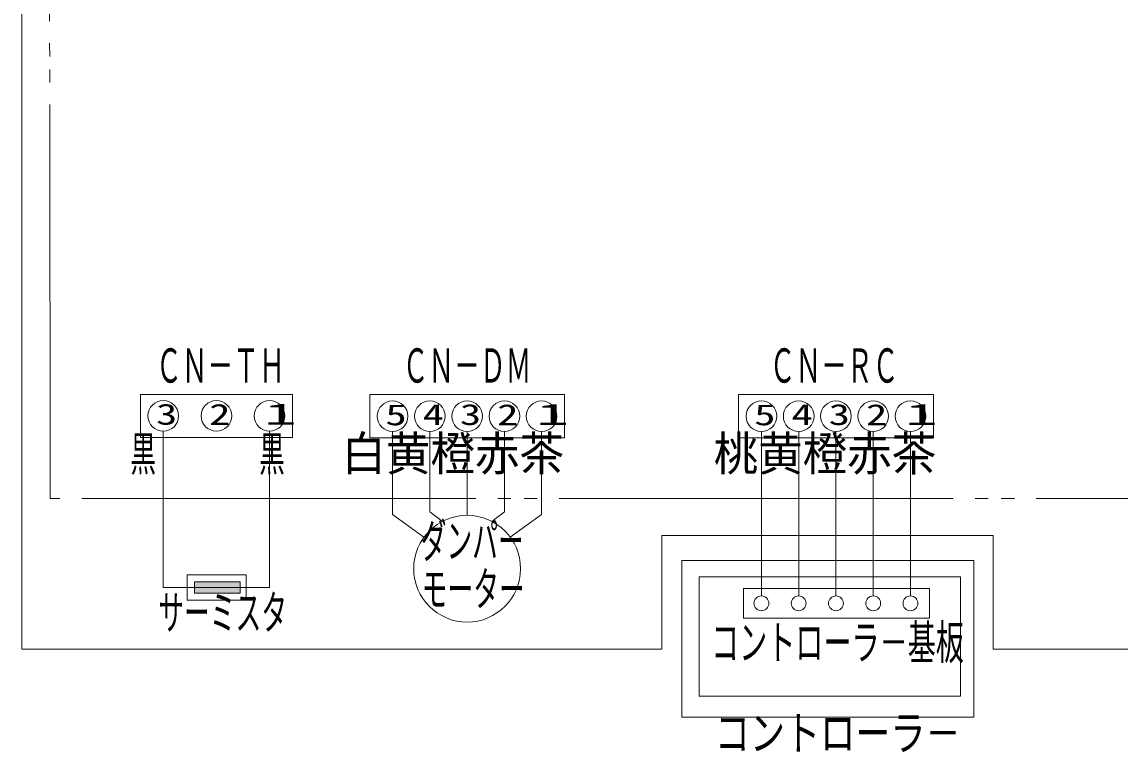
# Model space of a CAD drawing. Units: millimetres on the paper. Extents: x -305 to 305, y -152 to 152.
# Drawn here: x -157.3 to -107.2, y -103.8 to -70.4 of the extents above; entities that cross this region are included whole.
import ezdxf
from ezdxf.enums import TextEntityAlignment as Align

# ---------------------------------------------------------------- set-up
doc = ezdxf.new("R2010")
doc.units = ezdxf.units.MM
doc.linetypes.add('LONG_DOUBLE_CHAIN', pattern=[21.8, 18, -1, 0.6, -0.6, 0.6, -1])
doc.layers.add('0-0_PV', color=7, linetype='Continuous', lineweight=9)
doc.styles.add('ＭＳ ゴシック', font='')
doc.styles.get('ＭＳ ゴシック').set_extended_font_data('MS Gothic')

msp = doc.modelspace()

# ---------------------------------------------------------------- linework, layer by layer
at = {"layer": '0-0_PV'}
for p, q in [((-157.328, -99.063), (-157.328, -43.184)), ((-144.976, -87.425), (-151.917, -87.425)), ((-151.917, -87.425), (-151.917, -89.391)), ((-144.976, -89.391), (-144.976, -87.425)), ((-132.541, -87.439), (-141.445, -87.439)), ((-141.445, -87.439), (-141.445, -89.405)), ((-132.541, -89.405), (-132.541, -87.439)), ((-124.598, -87.439), (-124.598, -89.405)), ((-115.694, -87.439), (-124.598, -87.439)), ((-150.874, -89.089), (-150.874, -96.249)), ((-146.02, -96.249), (-146.02, -89.089)), ((-140.397, -89.104), (-140.397, -92.918)), ((-138.695, -89.104), (-138.695, -92.79)), ((-136.993, -89.104), (-136.993, -92.952)), ((-135.291, -89.104), (-135.291, -92.79)), ((-133.589, -92.918), (-133.589, -89.104)), ((-123.55, -89.103), (-123.55, -96.635)), ((-121.848, -89.103), (-121.848, -96.635)), ((-120.146, -89.103), (-120.146, -96.635)), ((-118.444, -89.103), (-118.444, -96.635)), ((-116.742, -89.103), (-116.742, -96.635)), ((-151.917, -89.391), (-144.976, -89.391)), ((-141.445, -89.405), (-132.541, -89.405)), ((-138.695, -92.79), (-138.125, -93.23)), ((-135.291, -92.79), (-135.861, -93.23)), ((-140.397, -92.918), (-138.964, -93.954)), ((-133.589, -92.918), (-135.021, -93.954)), ((-112.966, -93.875), (-128.097, -93.875)), ((-128.097, -93.875), (-128.097, -99.063)), ((-112.966, -99.063), (-112.966, -93.875)), ((-127.187, -95.015), (-127.187, -102.174)), ((-113.854, -95.015), (-127.187, -95.015)), ((-113.854, -102.174), (-113.854, -95.015)), ((-149.788, -95.668), (-147.079, -95.668)), ((-149.788, -96.829), (-149.788, -95.668)), ((-147.079, -95.668), (-147.079, -96.829)), ((-150.874, -96.249), (-146.02, -96.249)), ((-149.454, -96.507), (-149.454, -95.991)), ((-149.454, -95.991), (-147.357, -95.991)), ((-147.357, -95.991), (-147.357, -96.507)), ((-124.373, -96.297), (-124.373, -97.653)), ((-115.875, -96.297), (-124.373, -96.297)), ((-115.875, -97.653), (-115.875, -96.297)), ((-147.357, -96.507), (-149.454, -96.507)), ((-147.079, -96.829), (-149.788, -96.829)), ((-124.373, -97.653), (-115.875, -97.653)), ((-128.097, -99.063), (-157.328, -99.063)), ((-39.377, -99.063), (-112.966, -99.063)), ((-127.187, -102.174), (-113.854, -102.174))]:
    msp.add_line(p, q, dxfattribs=at)
at = {"layer": '0-0_PV', "linetype": 'LONG_DOUBLE_CHAIN'}
for p, q in [((-156.046, -92.179), (-156.078, -51.999)), ((-49.393, -92.179), (-156.046, -92.179)), ((-126.393, -95.758), (-126.393, -101.212)), ((-114.459, -95.758), (-126.393, -95.758)), ((-114.459, -101.212), (-114.459, -95.758)), ((-126.393, -101.212), (-114.459, -101.212))]:
    msp.add_line(p, q, dxfattribs=at)
at = {"layer": '0-0_PV'}
msp.add_lwpolyline([(-124.598, -89.405), (-115.694, -89.405), (-115.694, -87.439)], dxfattribs=at)
for centre, radius in [((-150.874, -88.408), 0.7), ((-148.446, -88.408), 0.7), ((-146.02, -88.408), 0.7), ((-140.397, -88.422), 0.7), ((-138.695, -88.422), 0.7), ((-136.993, -88.422), 0.7), ((-135.291, -88.422), 0.7), ((-133.589, -88.422), 0.7), ((-123.55, -88.422), 0.7), ((-121.848, -88.422), 0.7), ((-120.146, -88.422), 0.7), ((-118.444, -88.422), 0.7), ((-116.742, -88.422), 0.7), ((-136.993, -95.392), 2.44), ((-123.55, -96.975), 0.34), ((-121.848, -96.975), 0.34), ((-120.146, -96.975), 0.34), ((-118.444, -96.975), 0.34), ((-116.742, -96.975), 0.34)]:
    msp.add_circle(centre, radius, dxfattribs=at)
msp.add_solid([(-149.454, -96.507), (-147.357, -96.507), (-149.454, -95.991), (-147.357, -95.991)], dxfattribs=at)

# ---------------------------------------------------------------- texts
at = {"layer": '0-0_PV', "style": 'ＭＳ ゴシック'}
for s, height, width, p in [('ＣＮ－ＴＨ', 1.568, 0.55, (-151.205, -87.361)), ('ＣＮ－ＤＭ', 1.568, 0.55, (-139.939, -87.361)), ('ＣＮ－ＲＣ', 1.568, 0.55, (-123.172, -87.361)), ('3', 0.96, 1.5, (-151.207, -89.101)), ('2', 0.96, 1.5, (-148.78, -89.108)), ('1', 0.96, 2.3, (-146.27, -89.093)), ('5', 0.96, 1.5, (-140.73, -89.126)), ('4', 0.96, 1.5, (-139.028, -89.121)), ('3', 0.96, 1.5, (-137.326, -89.115)), ('2', 0.96, 1.5, (-135.624, -89.123)), ('1', 0.96, 2.3, (-133.839, -89.107)), ('5', 0.96, 1.5, (-123.883, -89.125)), ('4', 0.96, 1.5, (-122.181, -89.121)), ('3', 0.96, 1.5, (-120.479, -89.115)), ('2', 0.96, 1.5, (-118.777, -89.122)), ('1', 0.96, 2.3, (-116.992, -89.107)), ('黒\u3000\u3000\u3000\u3000黒', 1.568, 0.55, (-152.377, -91.397)), ('白黄橙赤茶', 1.568, 0.95, (-142.731, -91.381)), ('桃黄橙赤茶', 1.568, 0.95, (-125.73, -91.385)), ('ダンパー', 1.569, 0.55, (-139.114, -95.369)), ('モーター', 1.569, 0.55, (-139.069, -97.57)), ('サーミスタ', 1.568, 0.55, (-151.101, -98.646)), ('コントローラ－基板', 1.568, 0.6, (-125.85, -100.009)), ('コントローラ－', 1.568, 0.75, (-125.679, -104.153))]:
    msp.add_text(s, height=height, dxfattribs=dict(at, width=width)).set_placement(p, align=Align.BOTTOM_LEFT)

doc.saveas('drawing.dxf')
